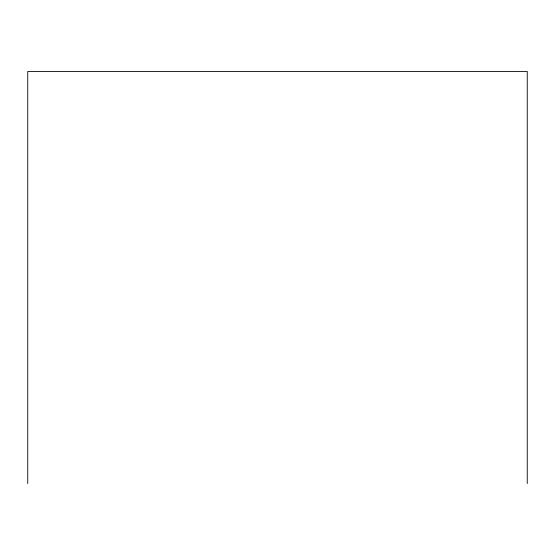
<?xml version="1.0" encoding="UTF-8"?>
<svg xmlns="http://www.w3.org/2000/svg" width="555" height="555" viewBox="0 0 555 555"><rect width="100%" height="100%" fill="white"/><g stroke="black" fill="none" stroke-linecap="round" stroke-linejoin="round"><path stroke-width="0.83" d="M527.25 483.551L527.25 71.449L27.75 71.449L27.75 483.551"/></g></svg>
